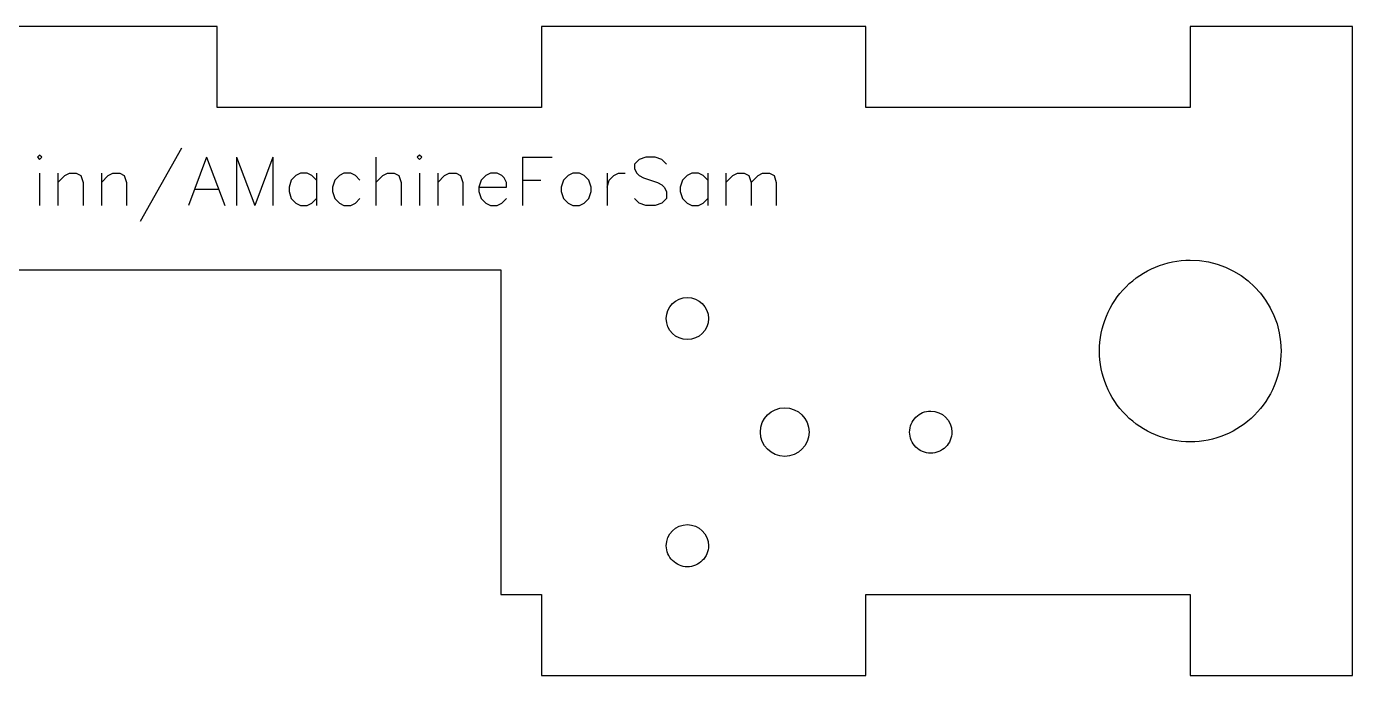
# Model space of a CAD drawing. Extents: x 87 to 257, y -442 to -192.
# Drawn here: x 175.6 to 257.3, y -232.2 to -192.2 of the extents above; entities that cross this region are included whole.
import ezdxf

# ---------------------------------------------------------------- set-up
doc = ezdxf.new("R2010")
doc.units = 0
doc.layers.add('Edges_-_Cut', color=7, linetype='CONTINUOUS')
doc.layers.add('Edges_-_Etch', color=7, linetype='CONTINUOUS')

msp = doc.modelspace()

# ---------------------------------------------------------------- linework, layer by layer
at = {"layer": 'Edges_-_Cut', "color": 7}
for p, q in [((187.309579, -192.19443), (157.309687, -192.19443)), ((187.309579, -197.194505), (187.309579, -192.19443)), ((227.309618, -192.19443), (207.309875, -192.19443)), ((207.309875, -192.19443), (207.309875, -197.194505)), ((227.309618, -197.194505), (227.309618, -192.19443)), ((257.30951, -192.19443), (247.309914, -192.19443)), ((247.309914, -192.19443), (247.309914, -197.194505)), ((257.30951, -197.194505), (257.30951, -192.19443)), ((207.309875, -197.194505), (187.309579, -197.194505)), ((247.309914, -197.194505), (227.309618, -197.194505)), ((257.30951, -227.194389), (257.30951, -197.194505)), ((247.309349, -206.594368), (247.309349, -206.594368)), ((139.809155, -207.19409), (204.809561, -207.19409)), ((204.809561, -207.19409), (204.809561, -227.194389)), ((216.309552, -208.894592), (216.309552, -208.894592)), ((222.309532, -215.694398), (222.309532, -215.694398)), ((231.309774, -215.894493), (231.309774, -215.894493)), ((216.309552, -222.894366), (216.309552, -222.894366)), ((204.809561, -227.194389), (207.309875, -227.194389)), ((207.309875, -227.194389), (207.309875, -232.194463)), ((227.309618, -232.194463), (227.309618, -227.194389)), ((227.309618, -227.194389), (247.309914, -227.194389)), ((247.309914, -227.194389), (247.309914, -232.194463)), ((257.30951, -232.194463), (257.30951, -227.194389)), ((207.309875, -232.194463), (227.309618, -232.194463)), ((247.309914, -232.194463), (257.30951, -232.194463))]:
    msp.add_line(p, q, dxfattribs=at)
for points in [[(243.349399, -208.234375), (244.399672, -207.184206), (245.824112, -206.594276), (247.309349, -206.594368)], [(247.309349, -206.594368), (250.401985, -206.59448), (252.909034, -209.101529), (252.909146, -212.194165)], [(241.709002, -212.194165), (241.709056, -210.708927), (242.299126, -209.284545), (243.349399, -208.234375)], [(215.009786, -210.194366), (215.009911, -209.476576), (215.591762, -208.894721), (216.309552, -208.894592)], [(216.309552, -208.894592), (217.027343, -208.894721), (217.609194, -209.476576), (217.609318, -210.194366)], [(216.309552, -211.494141), (215.591762, -211.494012), (215.009911, -210.912157), (215.009786, -210.194366)], [(217.609318, -210.194366), (217.609194, -210.912157), (217.027343, -211.494012), (216.309552, -211.494141)], [(243.349199, -216.154319), (242.29891, -215.104027), (241.708906, -213.6795), (241.709002, -212.194165)], [(252.909146, -212.194165), (252.909242, -213.679404), (252.319314, -215.103848), (251.269144, -216.154124)], [(220.809673, -217.194239), (220.809761, -216.365929), (221.481222, -215.694476), (222.309532, -215.694398)], [(222.309532, -215.694398), (223.137841, -215.694477), (223.8093, -216.36593), (223.809388, -217.194239)], [(230.009457, -217.194239), (230.009525, -216.849447), (230.146562, -216.518804), (230.39042, -216.275053)], [(230.39042, -216.275053), (230.634278, -216.031301), (230.964981, -215.894409), (231.309774, -215.894493)], [(231.309774, -215.894493), (232.027553, -215.894622), (232.6094, -216.47646), (232.60954, -217.194239)], [(247.309349, -217.794526), (245.824014, -217.794618), (244.399488, -217.204611), (243.349199, -216.154319)], [(251.269144, -216.154124), (250.218974, -217.2044), (248.794589, -217.794472), (247.309349, -217.794526)], [(222.309532, -218.694109), (221.481211, -218.694031), (220.809745, -218.022561), (220.809673, -217.194239)], [(223.809388, -217.194239), (223.809316, -218.022559), (223.137852, -218.69403), (222.309532, -218.694109)], [(230.39022, -218.113791), (230.146346, -217.869917), (230.009375, -217.539129), (230.009457, -217.194239)], [(232.60954, -217.194239), (232.609622, -217.539034), (232.472727, -217.869739), (232.228971, -218.113596)], [(231.309774, -218.49455), (230.964884, -218.494634), (230.634095, -218.357665), (230.39022, -218.113791)], [(232.228971, -218.113596), (231.985215, -218.357454), (231.654568, -218.494488), (231.309774, -218.49455)], [(215.009786, -224.194141), (215.009911, -223.47635), (215.591762, -222.894495), (216.309552, -222.894366)], [(216.309552, -222.894366), (217.027343, -222.894495), (217.609194, -223.47635), (217.609318, -224.194141)], [(215.390355, -225.113498), (215.146599, -224.86964), (215.009704, -224.538935), (215.009786, -224.194141)], [(217.609318, -224.194141), (217.609401, -224.538935), (217.472505, -224.86964), (217.22875, -225.113498)], [(216.309552, -225.494451), (215.964758, -225.494389), (215.634111, -225.357355), (215.390355, -225.113498)], [(217.22875, -225.113498), (216.984994, -225.357355), (216.654347, -225.494389), (216.309552, -225.494451)]]:
    msp.add_open_spline(points, degree=3, dxfattribs=at)
at = {"layer": 'Edges_-_Etch', "color": 7}
for p, q in [((176.375266, -200.114009), (176.234225, -200.255064)), ((176.234225, -200.255064), (176.375266, -200.39609)), ((176.516307, -200.255064), (176.375266, -200.114009)), ((176.375266, -200.39609), (176.516307, -200.255064)), ((185.119843, -199.690874), (182.581096, -204.204228)), ((186.6713, -200.255064), (185.542967, -203.21693)), ((186.6713, -200.255064), (187.799633, -203.21693)), ((188.504838, -200.255064), (188.504838, -203.21693)), ((188.504838, -200.255064), (189.633171, -203.21693)), ((190.761504, -200.255064), (189.633171, -203.21693)), ((190.761504, -200.255064), (190.761504, -203.21693)), ((197.108374, -200.255064), (197.108374, -203.21693)), ((199.788165, -200.114009), (199.647124, -200.255064)), ((199.647124, -200.255064), (199.788165, -200.39609)), ((199.929205, -200.255064), (199.788165, -200.114009)), ((199.788165, -200.39609), (199.929205, -200.255064)), ((206.135035, -200.255064), (206.135035, -203.21693)), ((206.135035, -200.255064), (207.968573, -200.255064)), ((213.751279, -200.255064), (213.328154, -200.39609)), ((214.315446, -200.255064), (213.751279, -200.255064)), ((214.738571, -200.39609), (214.315446, -200.255064)), ((213.328154, -200.39609), (213.046073, -200.678172)), ((213.046073, -200.678172), (213.046073, -200.960253)), ((213.046073, -200.960253), (213.187113, -201.242334)), ((215.020652, -200.678172), (214.738571, -200.39609)), ((176.375266, -201.242334), (176.375266, -203.21693)), ((177.503596, -201.242334), (177.503596, -203.21693)), ((177.503596, -201.806496), (177.926721, -201.383388)), ((177.926721, -201.383388), (178.208805, -201.242334)), ((178.208805, -201.242334), (178.631929, -201.242334)), ((178.631929, -201.242334), (178.914013, -201.383388)), ((178.914013, -201.383388), (179.055054, -201.806496)), ((179.055054, -201.806496), (179.055054, -203.21693)), ((180.183386, -201.242334), (180.183386, -203.21693)), ((180.183386, -201.806496), (180.606511, -201.383388)), ((180.606511, -201.383388), (180.888595, -201.242334)), ((180.888595, -201.242334), (181.311719, -201.242334)), ((181.311719, -201.242334), (181.593803, -201.383388)), ((181.593803, -201.383388), (181.734844, -201.806496)), ((181.734844, -201.806496), (181.734844, -203.21693)), ((191.889837, -201.66547), (191.748797, -202.088605)), ((192.171921, -201.383388), (191.889837, -201.66547)), ((192.454005, -201.242334), (192.171921, -201.383388)), ((192.87713, -201.242334), (192.454005, -201.242334)), ((193.159211, -201.383388), (192.87713, -201.242334)), ((193.441295, -201.66547), (193.159211, -201.383388)), ((193.441295, -201.242334), (193.441295, -203.21693)), ((194.569625, -201.66547), (194.428584, -202.088605)), ((194.851709, -201.383388), (194.569625, -201.66547)), ((195.133793, -201.242334), (194.851709, -201.383388)), ((195.556917, -201.242334), (195.133793, -201.242334)), ((195.838998, -201.383388), (195.556917, -201.242334)), ((196.121082, -201.66547), (195.838998, -201.383388)), ((197.108374, -201.806496), (197.531499, -201.383388)), ((197.531499, -201.383388), (197.813583, -201.242334)), ((197.813583, -201.242334), (198.236707, -201.242334)), ((198.236707, -201.242334), (198.518791, -201.383388)), ((198.518791, -201.383388), (198.659832, -201.806496)), ((198.659832, -201.806496), (198.659832, -203.21693)), ((199.788165, -201.242334), (199.788165, -203.21693)), ((200.916495, -201.242334), (200.916495, -203.21693)), ((200.916495, -201.806496), (201.339619, -201.383388)), ((201.339619, -201.383388), (201.621703, -201.242334)), ((201.621703, -201.242334), (202.044828, -201.242334)), ((202.044828, -201.242334), (202.326912, -201.383388)), ((202.326912, -201.383388), (202.467952, -201.806496)), ((202.467952, -201.806496), (202.467952, -203.21693)), ((203.596285, -201.66547), (203.455245, -202.088605)), ((203.878369, -201.383388), (203.596285, -201.66547)), ((204.160453, -201.242334), (203.878369, -201.383388)), ((204.583578, -201.242334), (204.160453, -201.242334)), ((204.865659, -201.383388), (204.583578, -201.242334)), ((205.006702, -201.524415), (204.865659, -201.383388)), ((205.147743, -201.806496), (205.006702, -201.524415)), ((205.147743, -202.088605), (205.147743, -201.806496)), ((206.135035, -201.66547), (207.263368, -201.66547)), ((208.673782, -201.66547), (208.532741, -202.088605)), ((208.955866, -201.383388), (208.673782, -201.66547)), ((209.23795, -201.242334), (208.955866, -201.383388)), ((209.661074, -201.242334), (209.23795, -201.242334)), ((209.943155, -201.383388), (209.661074, -201.242334)), ((210.225239, -201.66547), (209.943155, -201.383388)), ((210.36628, -202.088605), (210.225239, -201.66547)), ((211.353572, -201.242334), (211.353572, -203.21693)), ((211.353572, -202.088605), (211.494613, -201.66547)), ((211.494613, -201.66547), (211.776697, -201.383388)), ((211.776697, -201.383388), (212.058781, -201.242334)), ((212.058781, -201.242334), (212.481905, -201.242334)), ((213.187113, -201.242334), (213.328154, -201.383388)), ((213.328154, -201.383388), (213.610238, -201.524415)), ((213.610238, -201.524415), (214.456487, -201.806496)), ((214.456487, -201.806496), (214.738571, -201.947551)), ((216.007944, -201.66547), (215.866904, -202.088605)), ((216.290028, -201.383388), (216.007944, -201.66547)), ((216.572112, -201.242334), (216.290028, -201.383388)), ((216.995237, -201.242334), (216.572112, -201.242334)), ((217.277318, -201.383388), (216.995237, -201.242334)), ((217.559402, -201.66547), (217.277318, -201.383388)), ((217.559402, -201.242334), (217.559402, -203.21693)), ((218.687735, -201.242334), (218.687735, -203.21693)), ((218.687735, -201.806496), (219.110859, -201.383388)), ((219.110859, -201.383388), (219.392943, -201.242334)), ((219.392943, -201.242334), (219.816068, -201.242334)), ((219.816068, -201.242334), (220.098152, -201.383388)), ((220.098152, -201.383388), (220.239192, -201.806496)), ((220.239192, -201.806496), (220.662317, -201.383388)), ((220.239192, -201.806496), (220.239192, -203.21693)), ((220.662317, -201.383388), (220.9444, -201.242334)), ((220.9444, -201.242334), (221.367525, -201.242334)), ((221.367525, -201.242334), (221.649609, -201.383388)), ((221.649609, -201.383388), (221.790649, -201.806496)), ((221.790649, -201.806496), (221.790649, -203.21693)), ((185.966092, -202.229632), (187.376508, -202.229632)), ((191.748797, -202.088605), (191.748797, -202.370686)), ((191.748797, -202.370686), (191.889837, -202.793794)), ((194.428584, -202.088605), (194.428584, -202.370686)), ((194.428584, -202.370686), (194.569625, -202.793794)), ((203.455245, -202.088605), (205.147743, -202.088605)), ((203.455245, -202.088605), (203.455245, -202.370686)), ((203.455245, -202.370686), (203.596285, -202.793794)), ((208.532741, -202.088605), (208.532741, -202.370686)), ((208.532741, -202.370686), (208.673782, -202.793794)), ((210.225239, -202.793794), (210.36628, -202.370686)), ((210.36628, -202.370686), (210.36628, -202.088605)), ((214.738571, -201.947551), (214.879611, -202.088605)), ((214.879611, -202.088605), (215.020652, -202.370686)), ((215.020652, -202.370686), (215.020652, -202.793794)), ((215.866904, -202.088605), (215.866904, -202.370686)), ((215.866904, -202.370686), (216.007944, -202.793794)), ((191.889837, -202.793794), (192.171921, -203.075875)), ((192.171921, -203.075875), (192.454005, -203.21693)), ((192.454005, -203.21693), (192.87713, -203.21693)), ((192.87713, -203.21693), (193.159211, -203.075875)), ((193.159211, -203.075875), (193.441295, -202.793794)), ((194.569625, -202.793794), (194.851709, -203.075875)), ((194.851709, -203.075875), (195.133793, -203.21693)), ((195.133793, -203.21693), (195.556917, -203.21693)), ((195.556917, -203.21693), (195.838998, -203.075875)), ((195.838998, -203.075875), (196.121082, -202.793794)), ((203.596285, -202.793794), (203.878369, -203.075875)), ((203.878369, -203.075875), (204.160453, -203.21693)), ((204.160453, -203.21693), (204.583578, -203.21693)), ((204.583578, -203.21693), (204.865659, -203.075875)), ((204.865659, -203.075875), (205.147743, -202.793794)), ((208.673782, -202.793794), (208.955866, -203.075875)), ((208.955866, -203.075875), (209.23795, -203.21693)), ((209.23795, -203.21693), (209.661074, -203.21693)), ((209.661074, -203.21693), (209.943155, -203.075875)), ((209.943155, -203.075875), (210.225239, -202.793794)), ((213.328154, -203.075875), (213.046073, -202.793794)), ((213.751279, -203.21693), (213.328154, -203.075875)), ((214.315446, -203.21693), (213.751279, -203.21693)), ((214.738571, -203.075875), (214.315446, -203.21693)), ((215.020652, -202.793794), (214.738571, -203.075875)), ((216.007944, -202.793794), (216.290028, -203.075875)), ((216.290028, -203.075875), (216.572112, -203.21693)), ((216.572112, -203.21693), (216.995237, -203.21693)), ((216.995237, -203.21693), (217.277318, -203.075875)), ((217.277318, -203.075875), (217.559402, -202.793794))]:
    msp.add_line(p, q, dxfattribs=at)

doc.saveas('drawing.dxf')
